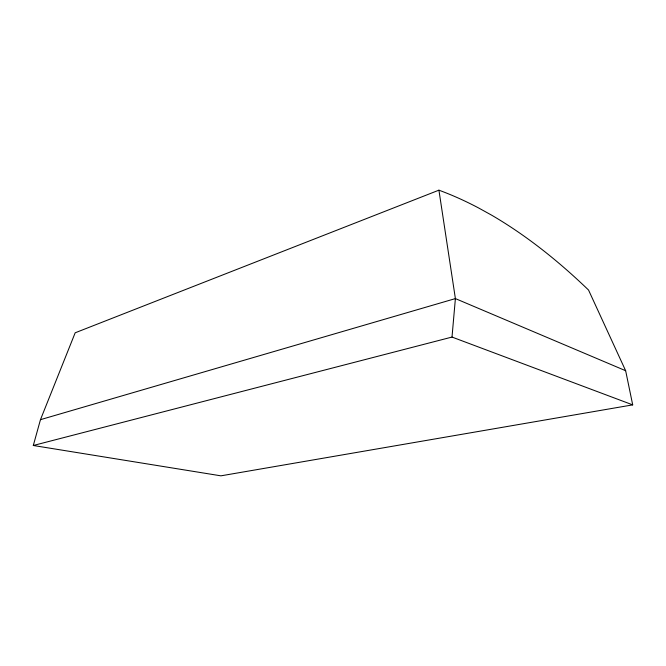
<?xml version="1.0" encoding="UTF-8"?>
<svg xmlns="http://www.w3.org/2000/svg" width="666" height="666" viewBox="0 0 666 666"><rect width="100%" height="100%" fill="white"/><g stroke="black" fill="none" stroke-linecap="round" stroke-linejoin="round"><path stroke-width="1" d="M33.3 445.496L452.006 337.063L455.394 298.593L438.919 190.168L75.183 332.792L40.468 419.663L33.3 445.496L220.921 475.832L632.7 404.87L625.649 370.721L588.536 290.035A1007.508 442.682 77.4 0 0 491.45 215.068L478.588 207.959A997.726 438.686 77.3 0 0 438.919 190.176M40.468 419.663L455.394 298.593L625.649 370.721M452.006 337.063L632.7 404.87"/></g></svg>
